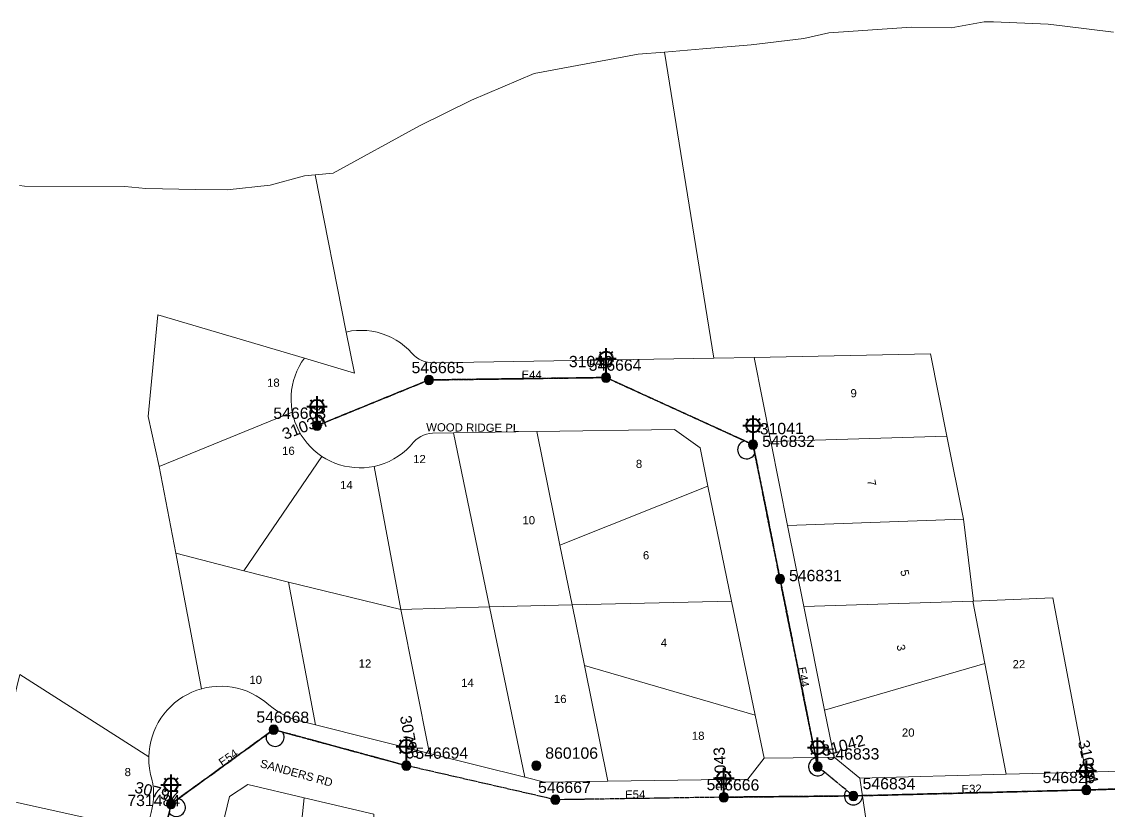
# Model space of a CAD drawing. Header units: metres. Extents: x -1 to 313024, y -2 to 6262971.
# Drawn here: x 312362.9 to 312603.1, y 6262706.8 to 6262881.1 of the extents above; entities that cross this region are included whole.
import ezdxf
from ezdxf.enums import TextEntityAlignment as Align

# ---------------------------------------------------------------- set-up
doc = ezdxf.new("R2010")
doc.units = ezdxf.units.M
doc.linetypes.add('Cable Exist OH', pattern=[1, 1, 0])
doc.layers.get('0').update_dxf_attribs({"color": 6})
doc.layers.add('Cadastre Land Parcels_SP_EXT', color=9, linetype='Continuous', lineweight=5)
doc.layers.add('Cadastre Roads_SP_EXT', color=9, linetype='Continuous', lineweight=5)
for name, color, linetype in [('Equip_SP_SL_EXT', 7, 'Continuous'), ('Mains_LV_EXT', 7, 'Continuous'), ('Mains_SL_EXT', 7, 'Continuous'), ('Notes_SP_MISC', 7, 'Continuous'), ('SupportsOH_SP_TR_HV_LV_SL_EXT', 7, 'Continuous')]:
    doc.layers.add(name, color=color, linetype=linetype)
doc.styles.add('iecARIAL', font='arial.ttf', dxfattribs={"height": 2})
doc.styles.add('POLE_LABEL', font='arial.ttf')
doc.styles.get("Standard").update_dxf_attribs({"font": 'arial.ttf'})

# ---------------------------------------------------------------- blocks, each defined once
blk = doc.blocks.new('SL_LANTERN_EXT')
at = {"lineweight": 40}
for p, q in [((-1.46, 5.68), (-1.06, 5.28)), ((0, 1.97), (0, 6.47)), ((1.46, 5.68), (1.06, 5.28)), ((-2.25, 4.22), (2.25, 4.22)), ((-1.46, 2.76), (-1.06, 3.16)), ((0, 0), (0, 2.72)), ((1.46, 2.76), (1.06, 3.16))]:
    blk.add_line(p, q, dxfattribs=at)
blk.add_circle((0, 4.22), 1.5, dxfattribs=at)
at = {"style": 'iecARIAL', "flags": 8}
blk.add_attdef('ASSET_NUM', (1.5, 1.5), '', height=2.5, dxfattribs=at)
for tag, p, height, flags in [('OPERATING_VOLTAGE', (0.98, -1.65), 0.2, 9), ('ORIENTATION', (0.98, -1.85), 0.2, 9), ('OWNED_BY', (0.98, -2.05), 0.2, 9), ('STATE', (0.98, -2.25), 0.2, 9), ('CONSTRUCTED_VOLTAGE', (0.98, -0.65), 0.2, 9), ('CONTROL_TYPE', (0.98, -0.85), 0.2, 9), ('LANTERN_PURPOSE', (0.98, -1.05), 0.2, 9), ('LANTERN_TYPE', (0.98, -1.25), 0.2, 9), ('NO_PHASES', (0.98, -1.45), 0.2, 9), ('USAGE', (0.98, -2.45), 0.2, 9), ('LNUMBER', (2.18, -3.25), 2.5, 8), ('CEXIST', (0.98, -2.65), 0.2, 9), ('CNEW', (0.98, -2.85), 0.2, 9), ('CNUMBER', (0.98, -3.05), 0.2, 9), ('CREMOVE', (0.98, -3.25), 0.2, 9), ('CREPLACE', (0.98, -3.45), 0.2, 9), ('LKINGHEIGHT', (0.98, -3.65), 0.2, 9), ('LBRACKET', (0.98, -3.85), 0.2, 9), ('LBRACKETVOCAB', (0.98, -4.05), 0.2, 9), ('LCATEGORY', (0.98, -4.25), 0.2, 9), ('LCHARGE1', (0.98, -4.45), 0.2, 9), ('LCHARGE1PERCENT', (0.98, -4.65), 0.2, 9), ('LCHARGE2', (0.98, -4.85), 0.2, 9), ('LCHARGE2PERCENT', (0.98, -5.05), 0.2, 9), ('LCHARGE3', (0.98, -5.25), 0.2, 9), ('LCHARGE3PERCENT', (0.98, -5.45), 0.2, 9), ('LEXIST', (0.98, -5.65), 0.2, 9), ('LLAMP', (0.98, -5.85), 0.2, 9), ('LLAMPVOCAB', (0.98, -6.05), 0.2, 9), ('LMAST', (0.98, -6.25), 0.2, 9), ('LMASTVOCAB', (0.98, -6.45), 0.2, 9), ('LNEW', (0.98, -6.65), 0.2, 9), ('LANTNUMBER', (0.98, -6.85), 0.2, 9), ('LOUTREACH', (0.98, -7.25), 0.2, 9), ('STREETNAME', (0.98, -9.25), 0.2, 9), ('SUBURB', (0.98, -9.45), 0.2, 1), ('LOUTREACHVOCAB', (0.98, -7.45), 0.2, 9), ('LRATECODE', (0.98, -7.65), 0.2, 9), ('LREMOVE', (0.98, -7.85), 0.2, 9), ('LREPLACE', (0.98, -8.05), 0.2, 9), ('LTYPE', (0.98, -8.25), 0.2, 9), ('LTYPEVOCAB', (0.98, -8.45), 0.2, 9), ('LEGEND', (0.98, -8.65), 0.2, 9), ('LOCATION', (0.98, -8.85), 0.2, 9), ('NOTES', (0.98, -9.05), 0.2, 9)]:
    blk.add_attdef(tag, p, '', height=height, dxfattribs=dict(flags=flags))
blk = doc.blocks.new('POLE_EXT')
blk.add_hatch(color=256).paths.add_polyline_path([(-1, 0, 1), (1, 0, 1)])
blk.add_lwpolyline([(-1, 0, 1), (1, 0, 1)], format="xyb", close=True)
for tag, height, flags, p in [('pNumber', 2.5, 8, (-17.84, 2.07)), ('OWNED_BY', 0.2, 9, (1.35, -0.4)), ('SPECIAL_USE', 0.2, 9, (1.35, -0.8)), ('STATE', 0.2, 9, (1.35, -1)), ('cLV', 0.2, 9, (1.35, -1.4)), ('hDepth', 0.2, 9, (1.35, -1.6)), ('hDia', 0.2, 9, (1.35, -1.8)), ('cHV', 0.2, 9, (1.35, -2)), ('PARENT', 0.2, 9, (1.35, -0.6)), ('USAGE', 0.2, 9, (1.35, -1.2)), ('LBRACKET', 0.2, 9, (1.35, -2.2)), ('LExisting', 0.2, 9, (1.35, -2.4)), ('cLinedev', 0.2, 9, (1.35, -3.4)), ('pExisting', 0.2, 9, (1.35, -3.8)), ('pFooting', 0.2, 9, (1.35, -4.4)), ('pNew', 0.2, 9, (1.35, -4.6)), ('LANTNUMBER', 0.2, 9, (1.35, -2.6)), ('LOther', 0.2, 9, (1.35, -2.8)), ('LRemove', 0.2, 9, (1.35, -3)), ('LEGEND', 0.2, 9, (1.35, -3.2)), ('LOCATION', 0.2, 9, (1.35, -3.6)), ('PFNUMBER', 0.2, 9, (1.35, -4)), ('NEWPFNUMBER', 0.2, 9, (1.35, -4.2)), ('pRelocate', 0.2, 9, (1.35, -5)), ('pRemove', 0.2, 9, (1.35, -5.2)), ('pReplace', 0.2, 9, (1.35, -5.4)), ('pStay', 0.2, 9, (1.35, -5.6)), ('pType', 0.2, 9, (1.35, -5.8)), ('cspan', 0.2, 9, (1.35, -6)), ('STREETNAME', 0.2, 9, (1.35, -6.2)), ('SUBURB', 0.2, 9, (1.35, -6.4)), ('OPERATED_BY', 0.2, 9, (1.36, -7.01)), ('NOTES', 0.2, 9, (1.35, -6.6)), ('MAINTAINED_BY', 0.2, 9, (1.36, -6.81))]:
    blk.add_attdef(tag, text='', height=height, dxfattribs=dict(flags=flags)).set_placement(p, align=Align.MIDDLE_LEFT)
at = {"style": 'POLE_LABEL'}
for tag, height, flags, p in [('ASSET_NUM', 2.5, 8, (2, 2)), ('STRUCTURE_PLANT_NUMBER', 0.2, 9, (1.35, 0.03)), ('STREET_CODE', 0.2, 9, (1.35, -0.2))]:
    blk.add_attdef(tag, text='', height=height, dxfattribs=dict(at, flags=flags)).set_placement(p, align=Align.MIDDLE_LEFT)
at = {"flags": 1}
blk.add_attdef('Z', (1.35, -7.33), '', height=0.2, dxfattribs=at)
blk = doc.blocks.new('End Shackle_EXT')
at = {"flags": 9}
blk.add_attdef('NOTES', text='', height=0.2, dxfattribs=at).set_placement((0, -1.6), align=Align.MIDDLE_LEFT)
blk.add_wipeout([(0, 0.25), (1.81, 0.25), (1.82, -0.25), (0, -0.25)])
blk.add_line((1.81, -1), (1.81, 1))
at = {"flags": 1}
blk.add_attdef('Z', (0, 0), '', height=0.2, dxfattribs=at)
at = {"flags": 9}
for tag, p in [('CONNECTOR_TYPE', (0, 0)), ('CONSTRUCTED_VOLTAGE', (0, -0.2)), ('OPERATING_VOLTAGE', (0, -0.6)), ('ORIENTATION', (0, -0.8)), ('OWNED_BY', (0, -1)), ('STATE', (0, -1.2)), ('NO_PHASES', (0, -0.4)), ('USAGE', (0, -1.4))]:
    blk.add_attdef(tag, text='', height=0.2, dxfattribs=at).set_placement(p, align=Align.MIDDLE_LEFT)

msp = doc.modelspace()

# ---------------------------------------------------------------- linework, layer by layer
at = {"layer": 'Cadastre Land Parcels_SP_EXT', "linetype": 'Continuous'}
for points in [[(312603.99, 6262878.81), (312593.25, 6262880.18), (312589.6, 6262880.56), (312577.55, 6262881.13), (312575.45, 6262881.09), (312568.16, 6262879.8), (312559.44, 6262879.95), (312541.19, 6262878.65), (312535.67, 6262877.4), (312523.99, 6262876.04), (312513.31, 6262875.15), (312504.88, 6262874.41), (312515.77, 6262806.89), (312524.64, 6262807.01), (312563.57, 6262807.8), (312567.2, 6262789.66), (312570.87, 6262771.36), (312573.08, 6262753.22), (312590.61, 6262753.97), (312597.93, 6262715.45), (312641.18, 6262716.7)], [(312362.51, 6262737.04), (312390.99, 6262718.85), (312391.05, 6262719.98), (312391.19, 6262721.11), (312391.41, 6262722.22), (312391.71, 6262723.31), (312392.09, 6262724.38), (312392.54, 6262725.42), (312393.07, 6262726.43), (312393.66, 6262727.39), (312394.32, 6262728.31), (312395.05, 6262729.18), (312395.84, 6262730), (312396.68, 6262730.75), (312397.58, 6262731.45), (312398.52, 6262732.08), (312399.51, 6262732.64), (312400.53, 6262733.13), (312401.59, 6262733.54), (312402.6, 6262733.86), (312396.94, 6262763.8), (312393.27, 6262782.93), (312390.86, 6262793.98), (312392.96, 6262816.44), (312425.36, 6262806.88), (312436.39, 6262803.58), (312434.6, 6262812.64), (312427.74, 6262847.33), (312427.74, 6262847.33), (312425.39, 6262847.09), (312417.8, 6262845.06), (312408.33, 6262843.99), (312401.28, 6262844.11), (312390.34, 6262844.29), (312385.68, 6262844.77), (312363.52, 6262844.85), (312362.45, 6262844.98)]]:
    msp.add_lwpolyline(points, dxfattribs=at)
for points in [[(312515.77, 6262806.89), (312504.88, 6262874.41), (312499.08, 6262873.97), (312476.06, 6262869.68), (312462.28, 6262863.85), (312450.75, 6262858.17), (312431.71, 6262847.69), (312427.74, 6262847.33), (312434.6, 6262812.64), (312435.74, 6262812.87), (312436.87, 6262812.98), (312438.01, 6262813), (312439.15, 6262812.94), (312440.28, 6262812.79), (312441.4, 6262812.57), (312442.49, 6262812.25), (312443.56, 6262811.86), (312444.6, 6262811.39), (312445.6, 6262810.84), (312446.56, 6262810.22), (312447.46, 6262809.54), (312448.32, 6262808.78), (312449.11, 6262807.97), (312449.58, 6262807.47), (312450.1, 6262807.03), (312450.67, 6262806.66), (312451.27, 6262806.36), (312451.91, 6262806.13), (312452.57, 6262805.97), (312453.25, 6262805.9), (312453.93, 6262805.87), (312515.77, 6262806.89)], [(312425.36, 6262806.88), (312392.96, 6262816.44), (312390.86, 6262793.98), (312393.27, 6262782.93), (312422.68, 6262794.95), (312422.49, 6262796.27), (312422.4, 6262797.6), (312422.42, 6262798.7), (312422.52, 6262799.8), (312422.7, 6262800.89), (312422.96, 6262801.96), (312423.3, 6262803), (312423.7, 6262804.03), (312424.19, 6262805.02), (312424.74, 6262805.97), (312425.36, 6262806.88)], [(312567.2, 6262789.66), (312563.57, 6262807.8), (312524.64, 6262807.01), (312528.36, 6262788.46), (312567.2, 6262789.66)], [(312429.22, 6262785.18), (312428.29, 6262785.84), (312427.46, 6262786.54), (312426.67, 6262787.3), (312425.94, 6262788.12), (312425.27, 6262788.98), (312424.66, 6262789.89), (312424.12, 6262790.84), (312423.65, 6262791.83), (312423.25, 6262792.84), (312422.93, 6262793.89), (312422.68, 6262794.95), (312393.27, 6262782.93), (312396.94, 6262763.8), (312411.95, 6262759.94), (312429.22, 6262785.18)], [(312458.28, 6262790.37), (312453.65, 6262790.32), (312452.98, 6262790.24), (312452.33, 6262790.09), (312451.69, 6262789.87), (312451.08, 6262789.58), (312450.5, 6262789.22), (312449.97, 6262788.81), (312449.48, 6262788.35), (312448.72, 6262787.47), (312447.89, 6262786.65), (312447.01, 6262785.9), (312446.07, 6262785.22), (312445.07, 6262784.61), (312444.04, 6262784.08), (312442.97, 6262783.63), (312441.86, 6262783.26), (312440.74, 6262782.98), (312446.67, 6262751.35), (312466.24, 6262751.94), (312458.28, 6262790.37)], [(312476.69, 6262790.68), (312458.28, 6262790.37), (312466.24, 6262751.94), (312484.47, 6262752.38), (312481.77, 6262765.61), (312476.69, 6262790.68)], [(312514.45, 6262778.61), (312512.72, 6262787.09), (312507.11, 6262791.14), (312476.69, 6262790.68), (312481.77, 6262765.61), (312514.45, 6262778.61)], [(312570.87, 6262771.36), (312567.2, 6262789.66), (312528.36, 6262788.46), (312532.06, 6262769.96), (312570.87, 6262771.36)], [(312440.74, 6262782.98), (312439.65, 6262782.79), (312438.56, 6262782.68), (312437.46, 6262782.66), (312436.37, 6262782.71), (312435.28, 6262782.84), (312434.2, 6262783.04), (312433.14, 6262783.33), (312432.1, 6262783.69), (312431.09, 6262784.12), (312430.12, 6262784.63), (312429.22, 6262785.18), (312411.95, 6262759.94), (312421.86, 6262757.39), (312446.67, 6262751.35), (312440.74, 6262782.98)], [(312514.45, 6262778.61), (312481.77, 6262765.61), (312484.47, 6262752.38), (312519.7, 6262753.19), (312514.45, 6262778.61)], [(312573.08, 6262753.22), (312570.87, 6262771.36), (312532.06, 6262769.96), (312535.62, 6262752.03), (312572.98, 6262753.22), (312573.08, 6262753.22)], [(312411.95, 6262759.94), (312396.94, 6262763.8), (312402.6, 6262733.86), (312402.67, 6262733.88), (312403.77, 6262734.14), (312404.89, 6262734.32), (312406.02, 6262734.42), (312407.16, 6262734.44), (312408.29, 6262734.37), (312409.42, 6262734.23), (312410.53, 6262734.01), (312411.62, 6262733.7), (312412.69, 6262733.32), (312413.73, 6262732.87), (312414.73, 6262732.34), (312415.69, 6262731.74), (312416.61, 6262731.08), (312417.48, 6262730.35), (312418.44, 6262729.58), (312419.46, 6262728.89), (312420.53, 6262728.26), (312421.63, 6262727.72), (312422.78, 6262727.25), (312423.95, 6262726.86), (312427.82, 6262725.9), (312421.86, 6262757.39), (312411.95, 6262759.94)], [(312446.67, 6262751.35), (312421.86, 6262757.39), (312427.82, 6262725.9), (312452.98, 6262719.61), (312446.67, 6262751.35)], [(312597.93, 6262715.45), (312590.61, 6262753.97), (312573.08, 6262753.22), (312572.98, 6262753.22), (312575.62, 6262739.45), (312580.33, 6262715.01), (312597.93, 6262715.45)], [(312474.02, 6262714.34), (312466.24, 6262751.94), (312446.67, 6262751.35), (312452.98, 6262719.61), (312474.02, 6262714.34)], [(312487.17, 6262739.05), (312484.47, 6262752.38), (312466.24, 6262751.94), (312474.02, 6262714.34), (312478.38, 6262713.26), (312492.37, 6262713.47), (312487.17, 6262739.05)], [(312519.7, 6262753.19), (312484.47, 6262752.38), (312487.17, 6262739.05), (312524.91, 6262728.07), (312519.7, 6262753.19)], [(312575.62, 6262739.45), (312572.98, 6262753.22), (312535.62, 6262752.03), (312540.2, 6262729.18), (312575.62, 6262739.45)], [(312580.33, 6262715), (312575.62, 6262739.45), (312540.2, 6262729.18), (312542.32, 6262718.79), (312547.97, 6262714.18), (312580.33, 6262715)], [(312390.99, 6262718.85), (312362.51, 6262737.04), (312361.89, 6262734.34), (312356.17, 6262710.06), (312390.52, 6262702.43), (312391.51, 6262706.54), (312391.75, 6262707.62), (312391.93, 6262708.67), (312392.02, 6262709.73), (312392.05, 6262710.79), (312392, 6262711.86), (312391.87, 6262712.92), (312391.67, 6262713.96), (312391.4, 6262714.99), (312391.16, 6262716.27), (312391.02, 6262717.55), (312390.99, 6262718.85)], [(312492.37, 6262713.47), (312523.24, 6262713.94), (312526.87, 6262718.58), (312524.91, 6262728.07), (312487.17, 6262739.05), (312492.37, 6262713.47)], [(312425.27, 6262709.83), (312412.85, 6262712.73), (312408.82, 6262710.14), (312401.03, 6262677.8), (312418.86, 6262673.68), (312421.49, 6262673.08), (312425.27, 6262709.83)], [(312390.52, 6262702.43), (312356.17, 6262710.06), (312351.61, 6262690.76), (312385.84, 6262682.81), (312390.52, 6262702.43)], [(312440.68, 6262706.24), (312425.27, 6262709.83), (312421.49, 6262673.08), (312437.02, 6262669.43), (312442.75, 6262668.1), (312440.68, 6262706.24)]]:
    msp.add_lwpolyline(points, close=True, dxfattribs=at)
at = {"layer": 'Cadastre Roads_SP_EXT', "linetype": 'Continuous'}
for points in [[(312515.77, 6262806.89), (312453.93, 6262805.87), (312453.25, 6262805.9), (312452.57, 6262805.97), (312451.91, 6262806.13), (312451.27, 6262806.36), (312450.67, 6262806.66), (312450.1, 6262807.03), (312449.58, 6262807.47), (312449.11, 6262807.97), (312448.32, 6262808.78), (312447.46, 6262809.54), (312446.56, 6262810.22), (312445.6, 6262810.84), (312444.6, 6262811.39), (312443.56, 6262811.86), (312442.49, 6262812.25), (312441.4, 6262812.57), (312440.28, 6262812.79), (312439.15, 6262812.94), (312438.01, 6262813), (312436.87, 6262812.98), (312435.74, 6262812.87), (312434.6, 6262812.64), (312436.39, 6262803.58), (312425.36, 6262806.88), (312424.74, 6262805.97), (312424.19, 6262805.02), (312423.7, 6262804.03), (312423.3, 6262803), (312422.96, 6262801.96), (312422.7, 6262800.89), (312422.52, 6262799.8), (312422.42, 6262798.7), (312422.4, 6262797.6), (312422.49, 6262796.27), (312422.68, 6262794.95), (312422.93, 6262793.89), (312423.25, 6262792.84), (312423.65, 6262791.83), (312424.12, 6262790.84), (312424.66, 6262789.89), (312425.27, 6262788.98), (312425.94, 6262788.12), (312426.67, 6262787.3), (312427.46, 6262786.54), (312428.29, 6262785.84), (312429.22, 6262785.18), (312430.12, 6262784.63), (312431.09, 6262784.12), (312432.1, 6262783.69), (312433.14, 6262783.33), (312434.2, 6262783.04), (312435.28, 6262782.84), (312436.37, 6262782.71), (312437.46, 6262782.66), (312438.56, 6262782.68), (312439.65, 6262782.79), (312440.74, 6262782.98), (312441.86, 6262783.26), (312442.97, 6262783.63), (312444.04, 6262784.08), (312445.07, 6262784.61), (312446.07, 6262785.22), (312447.01, 6262785.9), (312447.89, 6262786.65), (312448.72, 6262787.47), (312449.48, 6262788.35), (312449.97, 6262788.81), (312450.5, 6262789.22), (312451.08, 6262789.58), (312451.69, 6262789.87), (312452.33, 6262790.09), (312452.98, 6262790.24), (312453.65, 6262790.32), (312458.28, 6262790.37), (312476.69, 6262790.68), (312507.11, 6262791.14), (312512.72, 6262787.09), (312514.45, 6262778.61), (312519.7, 6262753.19), (312524.91, 6262728.07), (312526.87, 6262718.58), (312533.29, 6262718.67), (312542.32, 6262718.79), (312540.2, 6262729.18), (312535.62, 6262752.03), (312532.06, 6262769.96), (312528.36, 6262788.46), (312524.64, 6262807.01), (312515.77, 6262806.89)], [(312675.38, 6262701.6), (312675.07, 6262709.59), (312674.75, 6262717.58), (312666.87, 6262717.41), (312641.18, 6262716.7), (312597.93, 6262715.45), (312580.33, 6262715), (312547.97, 6262714.18), (312549.07, 6262706.7), (312550.18, 6262699.17), (312568.89, 6262699.51), (312586.36, 6262699.87), (312605.51, 6262700.23), (312624.33, 6262700.58), (312642.16, 6262700.95), (312667.57, 6262701.44), (312675.38, 6262701.6)]]:
    msp.add_lwpolyline(points, close=True, dxfattribs=at)
at = {"layer": 'Mains_LV_EXT', "linetype": 'Cable Exist OH'}
for points in [[(312524.43, 6262787.77), (312491.96, 6262802.59), (312452.84, 6262802.05)], [(312530.36, 6262758.13), (312524.43, 6262787.77)], [(312538.68, 6262716.69), (312530.36, 6262758.13)], [(312418.56, 6262724.87), (312395.91, 6262708.46)], [(312447.87, 6262716.91), (312418.56, 6262724.87)], [(312480.77, 6262709.38), (312447.87, 6262716.91)], [(312546.59, 6262710.24), (312538.68, 6262716.69)], [(312598.03, 6262711.55), (312546.59, 6262710.24)], [(312641.29, 6262712.79), (312598.03, 6262711.55)], [(312395.91, 6262708.46), (312390.72, 6262684.63)], [(312517.97, 6262709.95), (312480.77, 6262709.38)], [(312546.59, 6262710.24), (312517.97, 6262709.95)]]:
    msp.add_lwpolyline(points, dxfattribs=at)
at = {"layer": 'Mains_LV_EXT', "linetype": 'Continuous'}
for points in [[(312522.61, 6262788.6, 1.635816), (312524.82, 6262785.81)], [(312416.94, 6262723.7, 1.587456), (312420.49, 6262724.35)], [(312538.29, 6262718.65, 1.422627), (312540.23, 6262715.42)], [(312545.04, 6262711.5, 1.437586), (312548.59, 6262710.29)], [(312395.46, 6262706.51, 1.443171), (312397.53, 6262709.64)]]:
    msp.add_lwpolyline(points, format="xyb", dxfattribs=at)
at = {"layer": 'Mains_SL_EXT', "linetype": 'Cable Exist OH'}
for points in [[(312491.96, 6262802.59), (312524.43, 6262787.77)], [(312524.43, 6262787.77), (312530.36, 6262758.21), (312538.68, 6262716.69)], [(312395.91, 6262708.46), (312418.56, 6262724.87), (312447.87, 6262716.91)], [(312546.59, 6262710.24), (312538.68, 6262716.69)], [(312598.03, 6262711.55), (312641.29, 6262712.79), (312678.91, 6262713.76)], [(312546.59, 6262710.24), (312598.03, 6262711.55)], [(312381.11, 6262645.39), (312390.72, 6262684.63), (312395.91, 6262708.46)], [(312517.97, 6262709.95), (312546.59, 6262710.24)]]:
    msp.add_lwpolyline(points, dxfattribs=at)
at = {"layer": 'Notes_SP_MISC', "linetype": 'Cable Exist OH'}
for points in [[(312418.56, 6262724.87), (312395.91, 6262708.46)], [(312395.91, 6262708.46), (312390.72, 6262684.63)]]:
    msp.add_lwpolyline(points, dxfattribs=at)

# ---------------------------------------------------------------- block references
at = {"layer": 'Equip_SP_SL_EXT'}
ref = msp.add_blockref('SL_LANTERN_EXT', (312491.96, 6262802.59), dxfattribs=at)
ref.add_attrib('ASSET_NUM', '31040', dxfattribs={"layer": '0', "height": 2.5, "rotation": 359.7885, "style": 'iecARIAL'}).set_placement((312493.46, 6262804.09), align=Align.BOTTOM_RIGHT)
ref = msp.add_blockref('SL_LANTERN_EXT', (312428.14, 6262791.97), dxfattribs=at)
ref.add_attrib('ASSET_NUM', '31039', dxfattribs={"layer": '0', "height": 2.5, "rotation": 21.1316, "style": 'iecARIAL'}).set_placement((312429.64, 6262793.47), align=Align.MIDDLE_RIGHT)
ref = msp.add_blockref('SL_LANTERN_EXT', (312524.43, 6262787.77), dxfattribs=at)
ref.add_attrib('ASSET_NUM', '31041', dxfattribs={"layer": '0', "height": 2.5, "rotation": 0.6628, "style": 'iecARIAL'}).set_placement((312525.93, 6262789.27), align=Align.BOTTOM_LEFT)
ref = msp.add_blockref('SL_LANTERN_EXT', (312447.87, 6262716.91), dxfattribs=at)
ref.add_attrib('ASSET_NUM', '30798', dxfattribs={"layer": '0', "height": 2.5, "rotation": 280.0894, "style": 'iecARIAL'}).set_placement((312449.37, 6262718.41), align=Align.MIDDLE_RIGHT)
ref = msp.add_blockref('SL_LANTERN_EXT', (312538.68, 6262716.69), dxfattribs=at)
ref.add_attrib('ASSET_NUM', '31042', dxfattribs={"layer": '0', "height": 2.5, "rotation": 15.0666, "style": 'iecARIAL'}).set_placement((312540.18, 6262718.19), align=Align.BOTTOM_LEFT)
ref = msp.add_blockref('SL_LANTERN_EXT', (312598.03, 6262711.55), dxfattribs=at)
ref.add_attrib('ASSET_NUM', '31044', dxfattribs={"layer": '0', "height": 2.5, "rotation": 282.9381, "style": 'iecARIAL'}).set_placement((312599.53, 6262713.05), align=Align.MIDDLE_RIGHT)
ref = msp.add_blockref('SL_LANTERN_EXT', (312517.97, 6262709.95), dxfattribs=at)
ref.add_attrib('ASSET_NUM', '31043', dxfattribs={"layer": '0', "height": 2.5, "rotation": 93.4679, "style": 'iecARIAL'}).set_placement((312519.47, 6262711.45), align=Align.BOTTOM_LEFT)
ref = msp.add_blockref('SL_LANTERN_EXT', (312395.91, 6262708.46), dxfattribs=at)
ref.add_attrib('ASSET_NUM', '30797', dxfattribs={"layer": '0', "height": 2.5, "rotation": 346.3625, "style": 'iecARIAL'}).set_placement((312397.41, 6262709.96), align=Align.MIDDLE_RIGHT)
at = {"layer": 'SupportsOH_SP_TR_HV_LV_SL_EXT'}
ref = msp.add_blockref('POLE_EXT', (312491.96, 6262802.59), dxfattribs=at)
ref.add_attrib('ASSET_NUM', '546664', dxfattribs={"layer": '0', "height": 2.5, "style": 'POLE_LABEL'}).set_placement((312493.96, 6262803.34), align=Align.BOTTOM_CENTER)
ref = msp.add_blockref('POLE_EXT', (312452.84, 6262802.05), dxfattribs=at)
ref.add_attrib('ASSET_NUM', '546665', dxfattribs={"layer": '0', "height": 2.5, "style": 'POLE_LABEL'}).set_placement((312454.84, 6262802.8), align=Align.BOTTOM_CENTER)
ref = msp.add_blockref('POLE_EXT', (312524.43, 6262787.77), dxfattribs=at)
ref.add_attrib('ASSET_NUM', '546832', dxfattribs={"layer": '0', "height": 2.5, "style": 'POLE_LABEL'}).set_placement((312526.43, 6262788.52), align=Align.MIDDLE_LEFT)
ref = msp.add_blockref('POLE_EXT', (312530.36, 6262758.13), dxfattribs=at)
ref.add_attrib('ASSET_NUM', '546831', dxfattribs={"layer": '0', "height": 2.5, "style": 'POLE_LABEL'}).set_placement((312532.36, 6262758.88), align=Align.MIDDLE_LEFT)
ref = msp.add_blockref('POLE_EXT', (312418.56, 6262724.87), dxfattribs=at)
ref.add_attrib('ASSET_NUM', '546668', dxfattribs={"layer": '0', "height": 2.5, "rotation": 359.5908, "style": 'POLE_LABEL'}).set_placement((312420.56, 6262725.62), align=Align.BOTTOM_CENTER)
ref = msp.add_blockref('POLE_EXT', (312447.87, 6262716.91), dxfattribs=at)
ref.add_attrib('ASSET_NUM', '546694', dxfattribs={"layer": '0', "height": 2.5, "rotation": 0.2769, "style": 'POLE_LABEL'}).set_placement((312449.87, 6262717.66), align=Align.BOTTOM_LEFT)
ref = msp.add_blockref('POLE_EXT', (312476.54, 6262716.94), dxfattribs=at)
ref.add_attrib('ASSET_NUM', '860106', dxfattribs={"layer": '0', "height": 2.5, "style": 'POLE_LABEL'}).set_placement((312478.54, 6262717.69), align=Align.BOTTOM_LEFT)
ref = msp.add_blockref('POLE_EXT', (312538.68, 6262716.69), dxfattribs=at)
ref.add_attrib('ASSET_NUM', '546833', dxfattribs={"layer": '0', "height": 2.5, "rotation": 0.4784, "style": 'POLE_LABEL'}).set_placement((312540.68, 6262717.44), align=Align.BOTTOM_LEFT)
ref = msp.add_blockref('POLE_EXT', (312598.03, 6262711.55), dxfattribs=at)
ref.add_attrib('ASSET_NUM', '546829', dxfattribs={"layer": '0', "height": 2.5, "rotation": 359.8579, "style": 'POLE_LABEL'}).set_placement((312600.03, 6262712.3), align=Align.BOTTOM_RIGHT)
ref = msp.add_blockref('POLE_EXT', (312480.77, 6262709.38), dxfattribs=at)
ref.add_attrib('ASSET_NUM', '546667', dxfattribs={"layer": '0', "height": 2.5, "rotation": 0.0474, "style": 'POLE_LABEL'}).set_placement((312482.77, 6262710.13), align=Align.BOTTOM_CENTER)
ref = msp.add_blockref('POLE_EXT', (312517.97, 6262709.95), dxfattribs=at)
ref.add_attrib('ASSET_NUM', '546666', dxfattribs={"layer": '0', "height": 2.5, "rotation": 359.4937, "style": 'POLE_LABEL'}).set_placement((312519.97, 6262710.7), align=Align.BOTTOM_CENTER)
ref = msp.add_blockref('POLE_EXT', (312546.59, 6262710.24), dxfattribs=at)
ref.add_attrib('ASSET_NUM', '546834', dxfattribs={"layer": '0', "height": 2.5, "rotation": 359.4694, "style": 'POLE_LABEL'}).set_placement((312548.59, 6262710.99), align=Align.BOTTOM_LEFT)
ref = msp.add_blockref('POLE_EXT', (312395.91, 6262708.46), dxfattribs=at)
ref.add_attrib('ASSET_NUM', '731484', dxfattribs={"layer": '0', "height": 2.5, "rotation": 359.8077, "style": 'POLE_LABEL'}).set_placement((312397.91, 6262709.21), align=Align.MIDDLE_RIGHT)

# ---------------------------------------------------------------- texts
at = {"layer": 'Cadastre Land Parcels_SP_EXT'}
for s, p in [('18', (312417.1, 6262800.56)), ('9', (312545.94, 6262798.23)), ('16', (312420.42, 6262785.52)), ('12', (312449.36, 6262783.7)), ('8', (312498.55, 6262782.63)), ('14', (312433.23, 6262777.96)), ('10', (312473.49, 6262770.19)), ('6', (312500.1, 6262762.45)), ('4', (312504.06, 6262743.17)), ('12', (312437.33, 6262738.56)), ('10', (312413.2, 6262734.95)), ('14', (312459.98, 6262734.31)), ('16', (312480.44, 6262730.74)), ('20', (312557.29, 6262723.32)), ('18', (312510.91, 6262722.62)), ('8', (312385.65, 6262714.6))]:
    msp.add_text(s, height=1.8, dxfattribs=at).set_placement(p)
for s, rotation, p in [('7', 281.1698, (312549.62, 6262779.86)), ('5', 281.5424, (312556.92, 6262759.96)), ('3', 281.2188, (312556.1, 6262743.47)), ('22', 1.4631, (312581.76, 6262738.39))]:
    msp.add_text(s, height=1.8, rotation=rotation, dxfattribs=at).set_placement(p)
at = {"layer": 'Cadastre Roads_SP_EXT'}
for s, rotation, p in [('WOOD RIDGE PL', 359.502, (312452.24, 6262790.73)), ('SANDERS RD', 344.565, (312415.42, 6262716.62))]:
    msp.add_text(s, height=1.8, rotation=rotation, dxfattribs=at).set_placement(p)
at = {"layer": 'Mains_LV_EXT'}
for s, rotation, p in [('E44', 359.6865, (312473.3, 6262802.33)), ('E44', 280.2101, (312534.29, 6262738.53)), ('E54', 34.8238, (312407.22, 6262716.66)), ('E54', 0.8701, (312496.18, 6262709.62)), ('E32', 1.4588, (312570.47, 6262710.84))]:
    msp.add_text(s, height=1.8, rotation=rotation, dxfattribs=at).set_placement(p)

# ---------------------------------------------------------------- next in the draw order: block references
at = {"layer": 'Mains_LV_EXT', "rotation": 21.07337861034349}
msp.add_blockref('End Shackle_EXT', (312428.14, 6262791.97), dxfattribs=at)

# ---------------------------------------------------------------- next in the draw order: linework, layer by layer
at = {"layer": 'Mains_LV_EXT', "linetype": 'Cable Exist OH'}
msp.add_lwpolyline([(312452.84, 6262802.05), (312428.14, 6262791.97)], dxfattribs=at)
at = {"layer": 'Mains_SL_EXT', "linetype": 'Cable Exist OH'}
msp.add_lwpolyline([(312428.14, 6262791.97), (312452.84, 6262802.05), (312491.96, 6262802.59)], dxfattribs=at)

# ---------------------------------------------------------------- next in the draw order: block references
at = {"layer": 'SupportsOH_SP_TR_HV_LV_SL_EXT'}
ref = msp.add_blockref('POLE_EXT', (312428.14, 6262791.97), dxfattribs=at)
ref.add_attrib('ASSET_NUM', '546663', dxfattribs={"layer": '0', "height": 2.5, "style": 'POLE_LABEL'}).set_placement((312430.14, 6262792.72), align=Align.BOTTOM_RIGHT)

doc.saveas('drawing.dxf')
